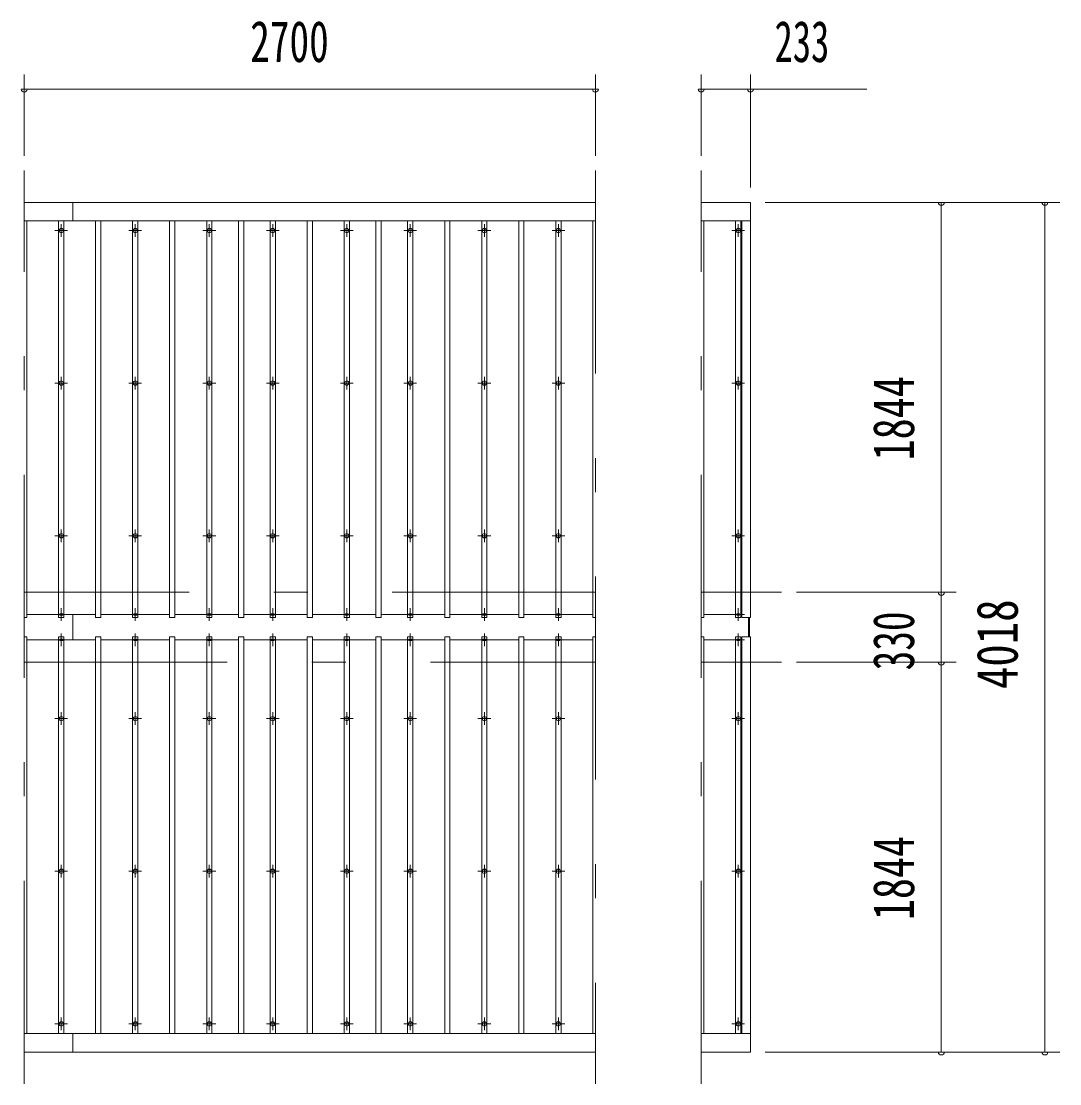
# Model space of a CAD drawing. Units: millimetres, scale not verified. Extents: x -32711 to 32716, y -14700 to 14700.
# Drawn here: x -15369 to -10460, y 8173 to 13197 of the extents above; entities that cross this region are included whole.
import ezdxf
from ezdxf.enums import TextEntityAlignment as Align

# ---------------------------------------------------------------- set-up
doc = ezdxf.new("R2010")
doc.units = ezdxf.units.MM
doc.header["$LTSCALE"] = 80
doc.linetypes.add('USER3', pattern=[24, 12, -5, 2, -5])
for name, color, linetype, lineweight in [('0-2_1-07BOLD', 7, 'Continuous', 18), ('0-3_1-27CENTER', 3, 'USER3', 18), ('0-4_1-47THIN', 4, 'Continuous', 18), ('0-5_1-57DIM', 3, 'Continuous', 18)]:
    doc.layers.add(name, color=color, linetype=linetype, lineweight=lineweight)
doc.styles.add('ＭＳ ゴシック', font='')
doc.styles.get('ＭＳ ゴシック').set_extended_font_data('MS Gothic')

msp = doc.modelspace()

# ---------------------------------------------------------------- linework, layer by layer
at = {"layer": '0-2_1-07BOLD'}
for p, q in [((-12655.08, 12340.53), (-15355.08, 12340.53)), ((-15125.08, 12340.53), (-15125.08, 12253.1)), ((-15355.08, 12253.1), (-12655.08, 12253.1)), ((-12155.08, 12253.1), (-11922.08, 12253.1)), ((-15125.08, 10392.02), (-15125.08, 10271.05)), ((-11932.08, 10286.05), (-11932.08, 10377.02)), ((-11927.08, 10377.02), (-11927.08, 10286.05)), ((-12655.08, 8409.97), (-15355.08, 8409.97)), ((-15125.08, 8322.54), (-15125.08, 8409.97)), ((-11922.08, 8409.97), (-12155.08, 8409.97)), ((-15355.08, 8322.54), (-12655.08, 8322.54))]:
    msp.add_line(p, q, dxfattribs=at)
for points in [[(-11922.08, 10377.02), (-11922.08, 12340.53), (-12155.08, 12340.53)], [(-11962.08, 12253.1), (-11962.08, 10377.02), (-11922.08, 10377.02)], [(-12155.08, 8322.54), (-11922.08, 8322.54), (-11922.08, 10286.05), (-11962.08, 10286.05), (-11962.08, 8409.97)]]:
    msp.add_lwpolyline(points, dxfattribs=at)
for centre in [(-15180.08, 12207.35), (-14830.08, 12207.35), (-14480.08, 12207.35), (-14180.08, 12207.35), (-13830.08, 12207.35), (-13530.08, 12207.35), (-13180.08, 12207.35), (-12830.08, 12207.35), (-11980.08, 12207.35), (-15180.08, 11485.7), (-14830.08, 11485.7), (-14480.08, 11485.7), (-14180.08, 11485.7), (-13830.08, 11485.7), (-13530.08, 11485.7), (-13180.08, 11485.7), (-12830.08, 11485.7), (-11980.08, 11485.7), (-15180.08, 10764.04), (-14830.08, 10764.04), (-14480.08, 10764.04), (-14180.08, 10764.04), (-13830.08, 10764.04), (-13530.08, 10764.04), (-13180.08, 10764.04), (-12830.08, 10764.04), (-11980.08, 10764.04), (-15180.08, 9899.04), (-14830.08, 9899.04), (-14480.08, 9899.04), (-14180.08, 9899.04), (-13830.08, 9899.04), (-13530.08, 9899.04), (-13180.08, 9899.04), (-12830.08, 9899.04), (-11980.08, 9899.04), (-15180.08, 9177.37), (-14830.08, 9177.37), (-14480.08, 9177.37), (-14180.08, 9177.37), (-13830.08, 9177.37), (-13530.08, 9177.37), (-13180.08, 9177.37), (-12830.08, 9177.37), (-11980.08, 9177.37), (-15180.08, 8455.71), (-14830.08, 8455.71), (-14480.08, 8455.71), (-14180.08, 8455.71), (-13830.08, 8455.71), (-13530.08, 8455.71), (-13180.08, 8455.71), (-12830.08, 8455.71), (-11980.08, 8455.71)]:
    msp.add_circle(centre, 10, dxfattribs=at)
for centre, start, end in [((-15180.08, 10380.99), 46.3961, 133.6039), ((-15180.08, 10401.99), 226.39838, 313.60162), ((-14830.08, 10380.99), 46.3961, 133.6039), ((-14830.08, 10401.99), 226.39838, 313.60162), ((-14480.08, 10380.99), 46.3961, 133.6039), ((-14480.08, 10401.99), 226.39838, 313.60162), ((-14180.08, 10380.99), 46.3961, 133.6039), ((-14180.08, 10401.99), 226.39838, 313.60162), ((-13830.08, 10380.99), 46.3961, 133.6039), ((-13830.08, 10401.99), 226.39838, 313.60162), ((-13530.08, 10380.99), 46.3961, 133.6039), ((-13530.08, 10401.99), 226.39838, 313.60162), ((-13180.08, 10380.99), 46.3961, 133.6039), ((-13180.08, 10401.99), 226.39838, 313.60162), ((-12830.08, 10380.99), 46.3961, 133.6039), ((-12830.08, 10401.99), 226.39838, 313.60162), ((-11980.08, 10380.99), 46.3961, 133.6039), ((-11980.08, 10401.99), 226.39838, 313.60162), ((-15180.08, 10261.08), 46.39838, 133.60162), ((-15180.08, 10282.08), 226.3961, 313.6039), ((-14830.08, 10261.08), 46.39838, 133.60162), ((-14830.08, 10282.08), 226.3961, 313.6039), ((-14480.08, 10261.08), 46.39838, 133.60162), ((-14480.08, 10282.08), 226.3961, 313.6039), ((-14180.08, 10261.08), 46.39838, 133.60162), ((-14180.08, 10282.08), 226.3961, 313.6039), ((-13830.08, 10261.08), 46.39838, 133.60162), ((-13830.08, 10282.08), 226.3961, 313.6039), ((-13530.08, 10261.08), 46.39838, 133.60162), ((-13530.08, 10282.08), 226.3961, 313.6039), ((-13180.08, 10261.08), 46.39838, 133.60162), ((-13180.08, 10282.08), 226.3961, 313.6039), ((-12830.08, 10261.08), 46.39838, 133.60162), ((-12830.08, 10282.08), 226.3961, 313.6039), ((-11980.08, 10261.08), 46.39838, 133.60162), ((-11980.08, 10282.08), 226.3961, 313.6039)]:
    msp.add_arc(centre, 14.5, start, end, dxfattribs=at)
at = {"layer": '0-3_1-27CENTER'}
for p, q in [((-15355.08, 8172.53), (-15355.08, 12490.53)), ((-12655.08, 12490.53), (-12655.08, 8172.53)), ((-12155.08, 8172.53), (-12155.08, 12490.53)), ((-15180.08, 12237.36), (-15180.08, 12177.36)), ((-14830.08, 12177.36), (-14830.08, 12237.36)), ((-14480.08, 12237.36), (-14480.08, 12177.36)), ((-14180.08, 12177.36), (-14180.08, 12237.36)), ((-13830.08, 12237.36), (-13830.08, 12177.36)), ((-13530.08, 12177.36), (-13530.08, 12237.36)), ((-13180.08, 12237.36), (-13180.08, 12177.36)), ((-12830.08, 12177.36), (-12830.08, 12237.36)), ((-11980.08, 12237.36), (-11980.08, 12177.36)), ((-15210.08, 12207.35), (-15150.08, 12207.35)), ((-14860.08, 12207.35), (-14800.08, 12207.35)), ((-14450.08, 12207.35), (-14510.08, 12207.35)), ((-14210.08, 12207.35), (-14150.08, 12207.35)), ((-13860.08, 12207.35), (-13800.08, 12207.35)), ((-13560.08, 12207.35), (-13500.08, 12207.35)), ((-13210.08, 12207.35), (-13150.08, 12207.35)), ((-12860.08, 12207.35), (-12800.08, 12207.35)), ((-11950.07, 12207.35), (-12010.08, 12207.35)), ((-15180.08, 11455.7), (-15180.08, 11515.7)), ((-14830.08, 11455.7), (-14830.08, 11515.7)), ((-14480.08, 11515.7), (-14480.08, 11455.7)), ((-14180.08, 11455.7), (-14180.08, 11515.7)), ((-13830.08, 11515.7), (-13830.08, 11455.7)), ((-13530.08, 11455.7), (-13530.08, 11515.7)), ((-13180.08, 11515.7), (-13180.08, 11455.7)), ((-12830.08, 11455.7), (-12830.08, 11515.7)), ((-11980.08, 11455.7), (-11980.08, 11515.7)), ((-15150.08, 11485.7), (-15210.08, 11485.7)), ((-14800.08, 11485.7), (-14860.08, 11485.7)), ((-14450.08, 11485.7), (-14510.08, 11485.7)), ((-14150.08, 11485.7), (-14210.08, 11485.7)), ((-13860.08, 11485.7), (-13800.08, 11485.7)), ((-13500.08, 11485.7), (-13560.08, 11485.7)), ((-13210.08, 11485.7), (-13150.08, 11485.7)), ((-12800.08, 11485.7), (-12860.08, 11485.7)), ((-12010.08, 11485.7), (-11950.07, 11485.7)), ((-15210.08, 10764.04), (-15150.08, 10764.04)), ((-15180.08, 10734.04), (-15180.08, 10794.04)), ((-14860.08, 10764.04), (-14800.08, 10764.04)), ((-14830.08, 10734.04), (-14830.08, 10794.04)), ((-14510.08, 10764.04), (-14450.08, 10764.04)), ((-14480.08, 10734.04), (-14480.08, 10794.04)), ((-14210.08, 10764.04), (-14150.08, 10764.04)), ((-14180.08, 10734.04), (-14180.08, 10794.04)), ((-13860.08, 10764.04), (-13800.08, 10764.04)), ((-13830.08, 10794.04), (-13830.08, 10734.04)), ((-13560.08, 10764.04), (-13500.08, 10764.04)), ((-13530.08, 10734.04), (-13530.08, 10794.04)), ((-13210.08, 10764.04), (-13150.08, 10764.04)), ((-13180.08, 10734.04), (-13180.08, 10794.04)), ((-12860.08, 10764.04), (-12800.08, 10764.04)), ((-12830.08, 10794.04), (-12830.08, 10734.04)), ((-11950.07, 10764.04), (-12010.08, 10764.04)), ((-11980.08, 10794.04), (-11980.08, 10734.04)), ((-12655.08, 10496.54), (-15355.08, 10496.54)), ((-11775.08, 10496.54), (-12155.08, 10496.54)), ((-15180.08, 10361.49), (-15180.08, 10421.49)), ((-14830.08, 10361.49), (-14830.08, 10421.49)), ((-14480.08, 10421.49), (-14480.08, 10361.49)), ((-14180.08, 10361.49), (-14180.08, 10421.49)), ((-13830.08, 10421.49), (-13830.08, 10361.49)), ((-13530.08, 10361.49), (-13530.08, 10421.49)), ((-13180.08, 10421.49), (-13180.08, 10361.49)), ((-12830.08, 10361.49), (-12830.08, 10421.49)), ((-11980.08, 10421.49), (-11980.08, 10361.49)), ((-15210.08, 10391.49), (-15150.08, 10391.49)), ((-14800.08, 10391.49), (-14860.08, 10391.49)), ((-14510.08, 10391.49), (-14450.08, 10391.49)), ((-14210.08, 10391.49), (-14150.08, 10391.49)), ((-13860.08, 10391.49), (-13800.08, 10391.49)), ((-13500.08, 10391.49), (-13560.08, 10391.49)), ((-13210.08, 10391.49), (-13150.08, 10391.49)), ((-12860.08, 10391.49), (-12800.08, 10391.49)), ((-12010.08, 10391.49), (-11950.07, 10391.49)), ((-15180.08, 10241.59), (-15180.08, 10301.58)), ((-14830.08, 10241.59), (-14830.08, 10301.58)), ((-14480.08, 10301.58), (-14480.08, 10241.59)), ((-14180.08, 10241.59), (-14180.08, 10301.58)), ((-13830.08, 10301.58), (-13830.08, 10241.59)), ((-13530.08, 10241.59), (-13530.08, 10301.58)), ((-13180.08, 10301.58), (-13180.08, 10241.59)), ((-12830.08, 10241.59), (-12830.08, 10301.58)), ((-11980.08, 10301.58), (-11980.08, 10241.59)), ((-15150.08, 10271.58), (-15210.08, 10271.58)), ((-14860.08, 10271.58), (-14800.08, 10271.58)), ((-14450.08, 10271.58), (-14510.08, 10271.58)), ((-14210.08, 10271.58), (-14150.08, 10271.58)), ((-13860.08, 10271.58), (-13800.08, 10271.58)), ((-13560.08, 10271.58), (-13500.08, 10271.58)), ((-13210.08, 10271.58), (-13150.08, 10271.58)), ((-12800.08, 10271.58), (-12860.08, 10271.58)), ((-11950.07, 10271.58), (-12010.08, 10271.58)), ((-15355.08, 10166.54), (-12655.08, 10166.54)), ((-12155.08, 10166.54), (-11775.08, 10166.54)), ((-15150.08, 9899.04), (-15210.08, 9899.04)), ((-15180.08, 9929.03), (-15180.08, 9869.03)), ((-14800.08, 9899.04), (-14860.08, 9899.04)), ((-14830.08, 9869.03), (-14830.08, 9929.03)), ((-14450.08, 9899.04), (-14510.08, 9899.04)), ((-14480.08, 9929.03), (-14480.08, 9869.03)), ((-14210.08, 9899.04), (-14150.08, 9899.04)), ((-14180.08, 9869.03), (-14180.08, 9929.03)), ((-13800.08, 9899.04), (-13860.08, 9899.04)), ((-13830.08, 9929.03), (-13830.08, 9869.03)), ((-13500.08, 9899.04), (-13560.08, 9899.04)), ((-13530.08, 9869.03), (-13530.08, 9929.03)), ((-13150.08, 9899.04), (-13210.08, 9899.04)), ((-13180.08, 9929.03), (-13180.08, 9869.03)), ((-12860.08, 9899.04), (-12800.08, 9899.04)), ((-12830.08, 9869.03), (-12830.08, 9929.03)), ((-12010.08, 9899.04), (-11950.07, 9899.04)), ((-11980.08, 9929.03), (-11980.08, 9869.03)), ((-15180.08, 9147.37), (-15180.08, 9207.38)), ((-14830.08, 9147.37), (-14830.08, 9207.38)), ((-14480.08, 9207.38), (-14480.08, 9147.37)), ((-14180.08, 9147.37), (-14180.08, 9207.38)), ((-13830.08, 9207.38), (-13830.08, 9147.37)), ((-13530.08, 9147.37), (-13530.08, 9207.38)), ((-13180.08, 9207.38), (-13180.08, 9147.37)), ((-12830.08, 9147.37), (-12830.08, 9207.38)), ((-11980.08, 9207.38), (-11980.08, 9147.37)), ((-15210.08, 9177.37), (-15150.08, 9177.37)), ((-14860.08, 9177.37), (-14800.08, 9177.37)), ((-14450.08, 9177.37), (-14510.08, 9177.37)), ((-14210.08, 9177.37), (-14150.08, 9177.37)), ((-13860.08, 9177.37), (-13800.08, 9177.37)), ((-13560.08, 9177.37), (-13500.08, 9177.37)), ((-13210.08, 9177.37), (-13150.08, 9177.37)), ((-12860.08, 9177.37), (-12800.08, 9177.37)), ((-11950.07, 9177.37), (-12010.08, 9177.37)), ((-15150.08, 8455.71), (-15210.08, 8455.71)), ((-15180.08, 8485.71), (-15180.08, 8425.71)), ((-14800.08, 8455.71), (-14860.08, 8455.71)), ((-14830.08, 8425.71), (-14830.08, 8485.71)), ((-14450.08, 8455.71), (-14510.08, 8455.71)), ((-14480.08, 8485.71), (-14480.08, 8425.71)), ((-14210.08, 8455.71), (-14150.08, 8455.71)), ((-14180.08, 8425.71), (-14180.08, 8485.71)), ((-13800.08, 8455.71), (-13860.08, 8455.71)), ((-13830.08, 8485.71), (-13830.08, 8425.71)), ((-13500.08, 8455.71), (-13560.08, 8455.71)), ((-13530.08, 8425.71), (-13530.08, 8485.71)), ((-13150.08, 8455.71), (-13210.08, 8455.71)), ((-13180.08, 8485.71), (-13180.08, 8425.71)), ((-12860.08, 8455.71), (-12800.08, 8455.71)), ((-12830.08, 8425.71), (-12830.08, 8485.71)), ((-12010.08, 8455.71), (-11950.07, 8455.71)), ((-11980.08, 8485.71), (-11980.08, 8425.71))]:
    msp.add_line(p, q, dxfattribs=at)
at = {"layer": '0-4_1-47THIN'}
for p, q in [((-15342.58, 10377.02), (-15342.58, 12253.1)), ((-15167.58, 12253.1), (-15167.58, 10377.02)), ((-14992.58, 10377.02), (-14992.58, 12253.1)), ((-14817.58, 10377.02), (-14817.58, 12253.1)), ((-14642.58, 12253.1), (-14642.58, 10377.02)), ((-14467.58, 12253.1), (-14467.58, 10377.02)), ((-14317.58, 12253.1), (-14317.58, 10377.02)), ((-14167.58, 10377.02), (-14167.58, 12253.1)), ((-13992.58, 10377.02), (-13992.58, 12253.1)), ((-13817.58, 10377.02), (-13817.58, 12253.1)), ((-13667.58, 12253.1), (-13667.58, 10377.02)), ((-13517.58, 12253.1), (-13517.58, 10377.02)), ((-13342.58, 12253.1), (-13342.58, 10377.02)), ((-13167.58, 10377.02), (-13167.58, 12253.1)), ((-12992.58, 12253.1), (-12992.58, 10377.02)), ((-12817.58, 10377.02), (-12817.58, 12253.1)), ((-12142.58, 10377.02), (-12142.58, 12253.1)), ((-11967.58, 12253.1), (-11967.58, 10377.02)), ((-15342.58, 10377.02), (-15355.08, 10377.02)), ((-15192.58, 10392.02), (-15342.58, 10392.02)), ((-15017.58, 10392.02), (-15167.58, 10392.02)), ((-14842.58, 10392.02), (-14992.58, 10392.02)), ((-14667.58, 10392.02), (-14817.58, 10392.02)), ((-14492.58, 10392.02), (-14642.58, 10392.02)), ((-14342.58, 10392.02), (-14467.58, 10392.02)), ((-14192.58, 10392.02), (-14317.58, 10392.02)), ((-14017.58, 10392.02), (-14167.58, 10392.02)), ((-13842.58, 10392.02), (-13992.58, 10392.02)), ((-13692.58, 10392.02), (-13817.58, 10392.02)), ((-13542.58, 10392.02), (-13667.58, 10392.02)), ((-13367.58, 10392.02), (-13517.58, 10392.02)), ((-13192.58, 10392.02), (-13342.58, 10392.02)), ((-13017.58, 10392.02), (-13167.58, 10392.02)), ((-12842.58, 10392.02), (-12992.58, 10392.02)), ((-12667.58, 10392.02), (-12817.58, 10392.02)), ((-12142.58, 10377.02), (-12155.08, 10377.02)), ((-11992.58, 10392.02), (-12142.58, 10392.02)), ((-11967.58, 10392.02), (-11962.08, 10392.02)), ((-15342.58, 10271.05), (-15192.58, 10271.05)), ((-15192.58, 8409.97), (-15192.58, 10286.05)), ((-15167.58, 10271.05), (-15017.58, 10271.05)), ((-15017.58, 8409.97), (-15017.58, 10286.05)), ((-14992.58, 10271.05), (-14842.58, 10271.05)), ((-14842.58, 8409.97), (-14842.58, 10286.05)), ((-14817.58, 10271.05), (-14667.58, 10271.05)), ((-14667.58, 8409.97), (-14667.58, 10286.05)), ((-14642.58, 10271.05), (-14492.58, 10271.05)), ((-14492.58, 8409.97), (-14492.58, 10286.05)), ((-14467.58, 10271.05), (-14342.58, 10271.05)), ((-14342.58, 8409.97), (-14342.58, 10286.05)), ((-14317.58, 10271.05), (-14192.58, 10271.05)), ((-14192.58, 8409.97), (-14192.58, 10286.05)), ((-14167.58, 10271.05), (-14017.58, 10271.05)), ((-14017.58, 8409.97), (-14017.58, 10286.05)), ((-13992.58, 10271.05), (-13842.58, 10271.05)), ((-13842.58, 8409.97), (-13842.58, 10286.05)), ((-13817.58, 10271.05), (-13692.58, 10271.05)), ((-13692.58, 8409.97), (-13692.58, 10286.05)), ((-13667.58, 10271.05), (-13542.58, 10271.05)), ((-13542.58, 8409.97), (-13542.58, 10286.05)), ((-13517.58, 10271.05), (-13367.58, 10271.05)), ((-13367.58, 8409.97), (-13367.58, 10286.05)), ((-13342.58, 10271.05), (-13192.58, 10271.05)), ((-13192.58, 8409.97), (-13192.58, 10286.05)), ((-13167.58, 10271.05), (-13017.58, 10271.05)), ((-13017.58, 8409.97), (-13017.58, 10286.05)), ((-12992.58, 10271.05), (-12842.58, 10271.05)), ((-12842.58, 8409.97), (-12842.58, 10286.05)), ((-12817.58, 10271.05), (-12667.58, 10271.05)), ((-12667.58, 10286.05), (-12655.08, 10286.05)), ((-12667.58, 10286.05), (-12667.58, 8409.97)), ((-12142.58, 10271.05), (-11992.58, 10271.05)), ((-11992.58, 10286.05), (-11992.58, 8409.97)), ((-11967.58, 10271.05), (-11962.08, 10271.05))]:
    msp.add_line(p, q, dxfattribs=at)
for points in [[(-15167.58, 10377.02), (-15192.58, 10377.02), (-15192.58, 12253.1)], [(-15017.58, 12253.1), (-15017.58, 10377.02), (-14992.58, 10377.02)], [(-14842.58, 12253.1), (-14842.58, 10377.02), (-14817.58, 10377.02)], [(-14642.58, 10377.02), (-14667.58, 10377.02), (-14667.58, 12253.1)], [(-14467.58, 10377.02), (-14492.58, 10377.02), (-14492.58, 12253.1)], [(-14317.58, 10377.02), (-14342.58, 10377.02), (-14342.58, 12253.1)], [(-14192.58, 12253.1), (-14192.58, 10377.02), (-14167.58, 10377.02)], [(-14017.58, 12253.1), (-14017.58, 10377.02), (-13992.58, 10377.02)], [(-13842.58, 12253.1), (-13842.58, 10377.02), (-13817.58, 10377.02)], [(-13667.58, 10377.02), (-13692.58, 10377.02), (-13692.58, 12253.1)], [(-13517.58, 10377.02), (-13542.58, 10377.02), (-13542.58, 12253.1)], [(-13342.58, 10377.02), (-13367.58, 10377.02), (-13367.58, 12253.1)], [(-13192.58, 12253.1), (-13192.58, 10377.02), (-13167.58, 10377.02)], [(-12992.58, 10377.02), (-13017.58, 10377.02), (-13017.58, 12253.1)], [(-12842.58, 12253.1), (-12842.58, 10377.02), (-12817.58, 10377.02)], [(-12667.58, 12253.1), (-12667.58, 10377.02), (-12655.08, 10377.02)], [(-11967.58, 10377.02), (-11992.58, 10377.02), (-11992.58, 12253.1)], [(-15342.58, 8409.97), (-15342.58, 10286.05), (-15355.08, 10286.05)], [(-15192.58, 10286.05), (-15167.58, 10286.05), (-15167.58, 8409.97)], [(-15017.58, 10286.05), (-14992.58, 10286.05), (-14992.58, 8409.97)], [(-14842.58, 10286.05), (-14817.58, 10286.05), (-14817.58, 8409.97)], [(-14667.58, 10286.05), (-14642.58, 10286.05), (-14642.58, 8409.97)], [(-14492.58, 10286.05), (-14467.58, 10286.05), (-14467.58, 8409.97)], [(-14342.58, 10286.05), (-14317.58, 10286.05), (-14317.58, 8409.97)], [(-14192.58, 10286.05), (-14167.58, 10286.05), (-14167.58, 8409.97)], [(-14017.58, 10286.05), (-13992.58, 10286.05), (-13992.58, 8409.97)], [(-13842.58, 10286.05), (-13817.58, 10286.05), (-13817.58, 8409.97)], [(-13692.58, 10286.05), (-13667.58, 10286.05), (-13667.58, 8409.97)], [(-13542.58, 10286.05), (-13517.58, 10286.05), (-13517.58, 8409.97)], [(-13367.58, 10286.05), (-13342.58, 10286.05), (-13342.58, 8409.97)], [(-13192.58, 10286.05), (-13167.58, 10286.05), (-13167.58, 8409.97)], [(-13017.58, 10286.05), (-12992.58, 10286.05), (-12992.58, 8409.97)], [(-12842.58, 10286.05), (-12817.58, 10286.05), (-12817.58, 8409.97)], [(-12142.58, 8409.97), (-12142.58, 10286.05), (-12155.08, 10286.05)], [(-11967.58, 8409.97), (-11967.58, 10286.05), (-11992.58, 10286.05)]]:
    msp.add_lwpolyline(points, dxfattribs=at)
at = {"layer": '0-5_1-57DIM'}
for p, q in [((-15355.08, 12560.53), (-15355.08, 12945.53)), ((-12655.08, 12560.53), (-12655.08, 12945.53)), ((-12155.08, 12560.53), (-12155.08, 12945.53)), ((-11922.08, 12945.53), (-11922.08, 12410.53)), ((-15341.08, 12875.53), (-15369.08, 12875.53)), ((-15355.08, 12875.53), (-12655.08, 12875.53)), ((-12641.08, 12875.53), (-12669.08, 12875.53)), ((-12141.08, 12875.53), (-12169.08, 12875.53)), ((-12155.08, 12875.53), (-11922.08, 12875.53)), ((-11908.08, 12875.53), (-11936.08, 12875.53)), ((-11372.58, 12875.53), (-11922.08, 12875.53)), ((-11852.08, 12340.53), (-10460.08, 12340.53)), ((-11006.07, 12340.53), (-11034.07, 12340.53)), ((-11020.08, 12340.53), (-11020.08, 10496.54)), ((-10516.08, 12340.53), (-10544.08, 12340.53)), ((-10530.08, 12340.53), (-10530.08, 8322.54)), ((-10950.08, 10496.54), (-11705.08, 10496.54)), ((-11006.07, 10496.54), (-11034.07, 10496.54)), ((-11020.08, 10496.54), (-11020.08, 10166.54)), ((-11705.08, 10166.54), (-10950.08, 10166.54)), ((-11006.07, 10166.54), (-11034.07, 10166.54)), ((-11020.08, 10166.54), (-11020.08, 8322.54)), ((-11852.08, 8322.54), (-10460.08, 8322.54)), ((-11006.07, 8322.54), (-11034.07, 8322.54)), ((-10516.08, 8322.54), (-10544.08, 8322.54))]:
    msp.add_line(p, q, dxfattribs=at)
for centre in [(-15355.08, 12875.53), (-12655.08, 12875.53), (-12155.08, 12875.53), (-11922.08, 12875.53), (-11020.07, 12340.53), (-10530.08, 12340.53), (-11020.07, 10496.54), (-11020.07, 10166.54), (-11020.07, 8322.54), (-10530.08, 8322.54)]:
    msp.add_arc(centre, 14, 180, 0, dxfattribs=at)

# ---------------------------------------------------------------- texts
at = {"layer": '0-5_1-57DIM', "color": 7, "style": 'ＭＳ ゴシック'}
for s, width, p in [('2700', 0.7, (-14286.95, 12945.53)), ('233', 0.65, (-11808.28, 12945.53))]:
    msp.add_text(s, height=195, dxfattribs=dict(at, width=width)).set_placement(p, align=Align.BOTTOM_LEFT)
for s, width, p in [('1844', 0.75, (-11090.07, 11120.26)), ('4018', 0.8, (-10600.08, 10038.58)), ('330', 0.7, (-11090.07, 10127.5)), ('1844', 0.75, (-11090.07, 8946.26))]:
    msp.add_text(s, height=195, rotation=90, dxfattribs=dict(at, width=width)).set_placement(p, align=Align.BOTTOM_LEFT)

doc.saveas('drawing.dxf')
